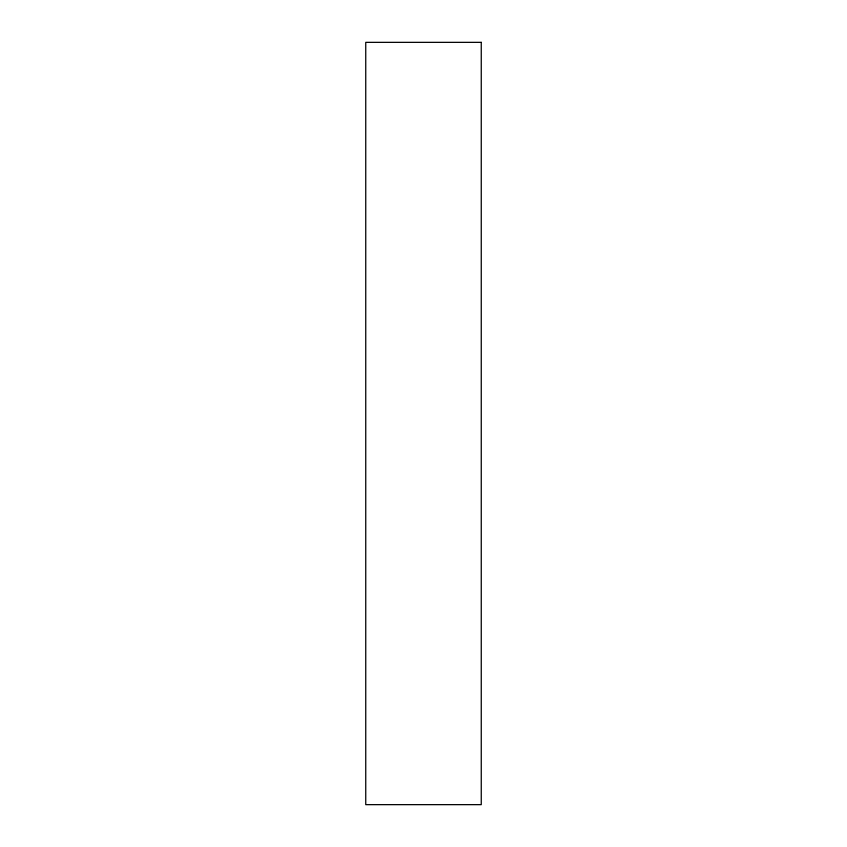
<?xml version="1.0" encoding="UTF-8"?>
<svg xmlns="http://www.w3.org/2000/svg" width="847" height="847" viewBox="0 0 847 847"><rect width="100%" height="100%" fill="white"/><g stroke="black" fill="none" stroke-linecap="round" stroke-linejoin="round"><path stroke-width="1.27" d="M481.255 42.35L365.745 42.35L365.745 804.65L481.255 804.65L481.255 42.35"/></g></svg>
